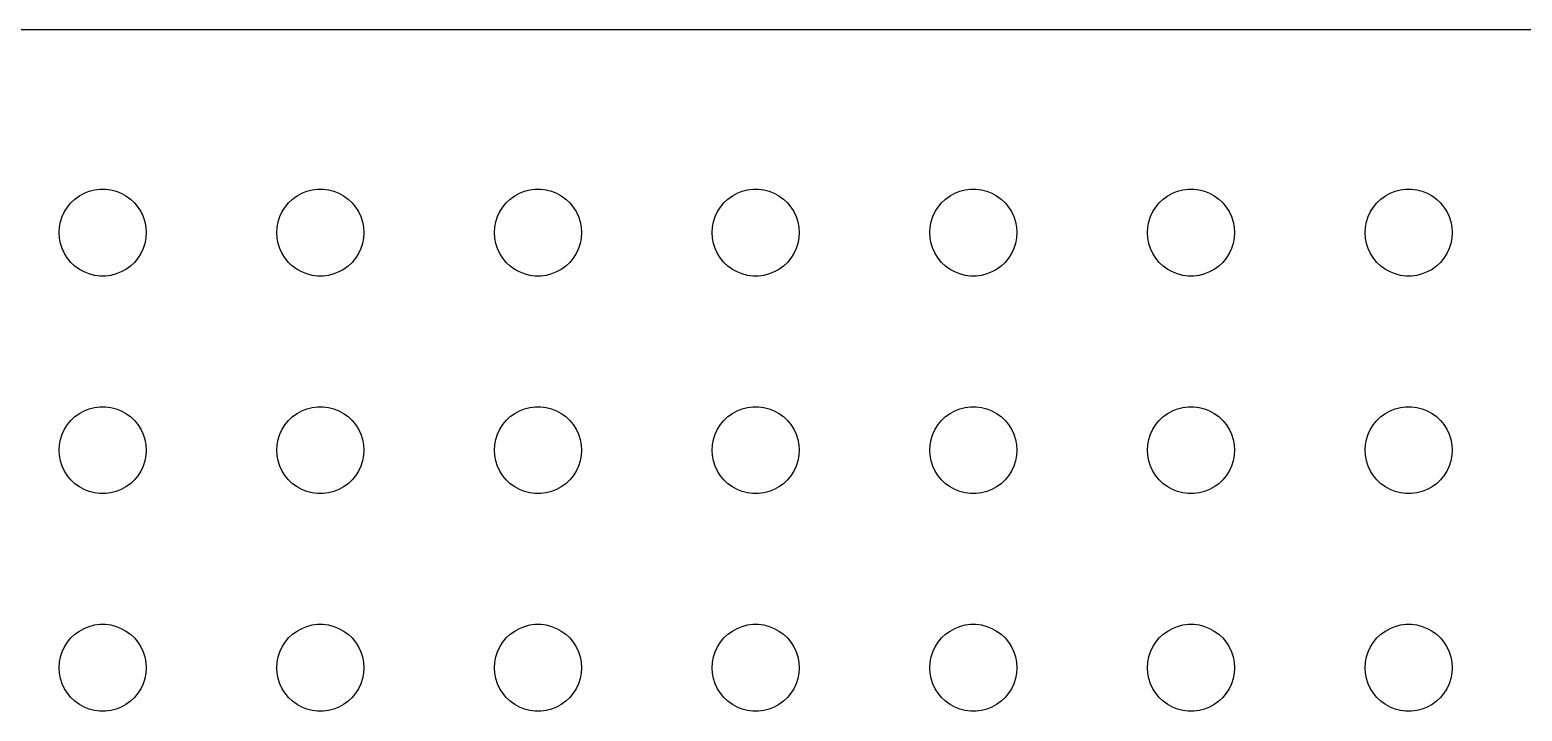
# Model space of a CAD drawing. Header units: metres. Extents: x -104 to 104, y -104 to 104.
# Drawn here: x -55 to -3.6, y 81 to 104.5 of the extents above; entities that cross this region are included whole.
import ezdxf

# ---------------------------------------------------------------- set-up
doc = ezdxf.new("R2010")
doc.units = ezdxf.units.M

msp = doc.modelspace()

# ---------------------------------------------------------------- linework, layer by layer
for p, q in [((99.8139, 104.49), (-99.8139, 104.49)), ((-53.4561, 98.6558), (-53.3037, 98.7665)), ((-53.3037, 98.7665), (-53.1387, 98.8572)), ((-53.1387, 98.8572), (-52.9635, 98.9266)), ((-52.9635, 98.9266), (-52.7811, 98.9734)), ((-52.7811, 98.9734), (-52.5942, 98.997)), ((-52.5942, 98.997), (-52.4058, 98.997)), ((-52.4058, 98.997), (-52.2189, 98.9734)), ((-52.2189, 98.9734), (-52.0365, 98.9266)), ((-52.0365, 98.9266), (-51.8613, 98.8572)), ((-51.8613, 98.8572), (-51.6963, 98.7665)), ((-51.6963, 98.7665), (-51.5439, 98.6558)), ((-45.9561, 98.6558), (-45.8037, 98.7665)), ((-45.8037, 98.7665), (-45.6387, 98.8572)), ((-45.6387, 98.8572), (-45.4635, 98.9266)), ((-45.4635, 98.9266), (-45.2811, 98.9734)), ((-45.2811, 98.9734), (-45.0942, 98.997)), ((-45.0942, 98.997), (-44.9058, 98.997)), ((-44.9058, 98.997), (-44.7189, 98.9734)), ((-44.7189, 98.9734), (-44.5365, 98.9266)), ((-44.5365, 98.9266), (-44.3613, 98.8572)), ((-44.3613, 98.8572), (-44.1963, 98.7665)), ((-44.1963, 98.7665), (-44.0439, 98.6558)), ((-38.4561, 98.6558), (-38.3037, 98.7665)), ((-38.3037, 98.7665), (-38.1387, 98.8572)), ((-38.1387, 98.8572), (-37.9635, 98.9266)), ((-37.9635, 98.9266), (-37.7811, 98.9734)), ((-37.7811, 98.9734), (-37.5942, 98.997)), ((-37.5942, 98.997), (-37.4058, 98.997)), ((-37.4058, 98.997), (-37.2189, 98.9734)), ((-37.2189, 98.9734), (-37.0365, 98.9266)), ((-37.0365, 98.9266), (-36.8613, 98.8572)), ((-36.8613, 98.8572), (-36.6963, 98.7665)), ((-36.6963, 98.7665), (-36.5439, 98.6558)), ((-30.9561, 98.6558), (-30.8037, 98.7665)), ((-30.8037, 98.7665), (-30.6387, 98.8572)), ((-30.6387, 98.8572), (-30.4635, 98.9266)), ((-30.4635, 98.9266), (-30.2811, 98.9734)), ((-30.2811, 98.9734), (-30.0942, 98.997)), ((-30.0942, 98.997), (-29.9058, 98.997)), ((-29.9058, 98.997), (-29.7189, 98.9734)), ((-29.7189, 98.9734), (-29.5365, 98.9266)), ((-29.5365, 98.9266), (-29.3613, 98.8572)), ((-29.3613, 98.8572), (-29.1963, 98.7665)), ((-29.1963, 98.7665), (-29.0439, 98.6558)), ((-23.4561, 98.6558), (-23.3037, 98.7665)), ((-23.3037, 98.7665), (-23.1387, 98.8572)), ((-23.1387, 98.8572), (-22.9635, 98.9266)), ((-22.9635, 98.9266), (-22.7811, 98.9734)), ((-22.7811, 98.9734), (-22.5942, 98.997)), ((-22.5942, 98.997), (-22.4058, 98.997)), ((-22.4058, 98.997), (-22.2189, 98.9734)), ((-22.2189, 98.9734), (-22.0365, 98.9266)), ((-22.0365, 98.9266), (-21.8613, 98.8572)), ((-21.8613, 98.8572), (-21.6963, 98.7665)), ((-21.6963, 98.7665), (-21.5439, 98.6558)), ((-15.9561, 98.6558), (-15.8037, 98.7665)), ((-15.8037, 98.7665), (-15.6387, 98.8572)), ((-15.6387, 98.8572), (-15.4635, 98.9266)), ((-15.4635, 98.9266), (-15.2811, 98.9734)), ((-15.2811, 98.9734), (-15.0942, 98.997)), ((-15.0942, 98.997), (-14.9058, 98.997)), ((-14.9058, 98.997), (-14.7189, 98.9734)), ((-14.7189, 98.9734), (-14.5365, 98.9266)), ((-14.5365, 98.9266), (-14.3613, 98.8572)), ((-14.3613, 98.8572), (-14.1963, 98.7665)), ((-14.1963, 98.7665), (-14.0439, 98.6558)), ((-8.45613, 98.6558), (-8.30373, 98.7665)), ((-8.30373, 98.7665), (-8.13866, 98.8572)), ((-8.13866, 98.8572), (-7.96352, 98.9266)), ((-7.96352, 98.9266), (-7.78107, 98.9734)), ((-7.78107, 98.9734), (-7.59418, 98.997)), ((-7.59418, 98.997), (-7.40581, 98.997)), ((-7.40581, 98.997), (-7.21892, 98.9734)), ((-7.21892, 98.9734), (-7.03647, 98.9266)), ((-7.03647, 98.9266), (-6.86133, 98.8572)), ((-6.86133, 98.8572), (-6.69626, 98.7665)), ((-6.69626, 98.7665), (-6.54385, 98.6558)), ((-53.8947, 98.0522), (-53.8145, 98.2226)), ((-53.8145, 98.2226), (-53.7135, 98.3817)), ((-53.7135, 98.3817), (-53.5934, 98.5268)), ((-53.5934, 98.5268), (-53.4561, 98.6558)), ((-51.5439, 98.6558), (-51.4065, 98.5268)), ((-51.4065, 98.5268), (-51.2865, 98.3817)), ((-51.2865, 98.3817), (-51.1855, 98.2226)), ((-51.1855, 98.2226), (-51.1053, 98.0522)), ((-46.3947, 98.0522), (-46.3145, 98.2226)), ((-46.3145, 98.2226), (-46.2135, 98.3817)), ((-46.2135, 98.3817), (-46.0934, 98.5268)), ((-46.0934, 98.5268), (-45.9561, 98.6558)), ((-44.0439, 98.6558), (-43.9065, 98.5268)), ((-43.9065, 98.5268), (-43.7865, 98.3817)), ((-43.7865, 98.3817), (-43.6855, 98.2226)), ((-43.6855, 98.2226), (-43.6053, 98.0522)), ((-38.8947, 98.0522), (-38.8145, 98.2226)), ((-38.8145, 98.2226), (-38.7135, 98.3817)), ((-38.7135, 98.3817), (-38.5934, 98.5268)), ((-38.5934, 98.5268), (-38.4561, 98.6558)), ((-36.5439, 98.6558), (-36.4065, 98.5268)), ((-36.4065, 98.5268), (-36.2865, 98.3817)), ((-36.2865, 98.3817), (-36.1855, 98.2226)), ((-36.1855, 98.2226), (-36.1053, 98.0522)), ((-31.3947, 98.0522), (-31.3145, 98.2226)), ((-31.3145, 98.2226), (-31.2135, 98.3817)), ((-31.2135, 98.3817), (-31.0934, 98.5268)), ((-31.0934, 98.5268), (-30.9561, 98.6558)), ((-29.0439, 98.6558), (-28.9065, 98.5268)), ((-28.9065, 98.5268), (-28.7865, 98.3817)), ((-28.7865, 98.3817), (-28.6855, 98.2226)), ((-28.6855, 98.2226), (-28.6053, 98.0522)), ((-23.8947, 98.0522), (-23.8145, 98.2226)), ((-23.8145, 98.2226), (-23.7135, 98.3817)), ((-23.7135, 98.3817), (-23.5934, 98.5268)), ((-23.5934, 98.5268), (-23.4561, 98.6558)), ((-21.5439, 98.6558), (-21.4065, 98.5268)), ((-21.4065, 98.5268), (-21.2865, 98.3817)), ((-21.2865, 98.3817), (-21.1855, 98.2226)), ((-21.1855, 98.2226), (-21.1053, 98.0522)), ((-16.3947, 98.0522), (-16.3145, 98.2226)), ((-16.3145, 98.2226), (-16.2135, 98.3817)), ((-16.2135, 98.3817), (-16.0934, 98.5268)), ((-16.0934, 98.5268), (-15.9561, 98.6558)), ((-14.0439, 98.6558), (-13.9065, 98.5268)), ((-13.9065, 98.5268), (-13.7865, 98.3817)), ((-13.7865, 98.3817), (-13.6855, 98.2226)), ((-13.6855, 98.2226), (-13.6053, 98.0522)), ((-8.89465, 98.0522), (-8.81445, 98.2226)), ((-8.81445, 98.2226), (-8.71352, 98.3817)), ((-8.71352, 98.3817), (-8.59344, 98.5268)), ((-8.59344, 98.5268), (-8.45613, 98.6558)), ((-6.54385, 98.6558), (-6.40654, 98.5268)), ((-6.40654, 98.5268), (-6.28647, 98.3817)), ((-6.28647, 98.3817), (-6.18553, 98.2226)), ((-6.18553, 98.2226), (-6.10533, 98.0522)), ((-53.9882, 97.688), (-53.9529, 97.873)), ((-53.9529, 97.873), (-53.8947, 98.0522)), ((-51.1053, 98.0522), (-51.0471, 97.873)), ((-51.0471, 97.873), (-51.0118, 97.688)), ((-46.4882, 97.688), (-46.4529, 97.873)), ((-46.4529, 97.873), (-46.3947, 98.0522)), ((-43.6053, 98.0522), (-43.5471, 97.873)), ((-43.5471, 97.873), (-43.5118, 97.688)), ((-38.9882, 97.688), (-38.9529, 97.873)), ((-38.9529, 97.873), (-38.8947, 98.0522)), ((-36.1053, 98.0522), (-36.0471, 97.873)), ((-36.0471, 97.873), (-36.0118, 97.688)), ((-31.4882, 97.688), (-31.4529, 97.873)), ((-31.4529, 97.873), (-31.3947, 98.0522)), ((-28.6053, 98.0522), (-28.5471, 97.873)), ((-28.5471, 97.873), (-28.5118, 97.688)), ((-23.9882, 97.688), (-23.9529, 97.873)), ((-23.9529, 97.873), (-23.8947, 98.0522)), ((-21.1053, 98.0522), (-21.0471, 97.873)), ((-21.0471, 97.873), (-21.0118, 97.688)), ((-16.4882, 97.688), (-16.4529, 97.873)), ((-16.4529, 97.873), (-16.3947, 98.0522)), ((-13.6053, 98.0522), (-13.5471, 97.873)), ((-13.5471, 97.873), (-13.5118, 97.688)), ((-8.98816, 97.688), (-8.95287, 97.873)), ((-8.95287, 97.873), (-8.89465, 98.0522)), ((-6.10533, 98.0522), (-6.04712, 97.873)), ((-6.04712, 97.873), (-6.01183, 97.688)), ((-54, 97.5), (-53.9882, 97.688)), ((-53.9882, 97.312), (-54, 97.5)), ((-53.9529, 97.127), (-53.9882, 97.312)), ((-51.0118, 97.312), (-51.0471, 97.127)), ((-51.0118, 97.688), (-51, 97.5)), ((-51, 97.5), (-51.0118, 97.312)), ((-46.5, 97.5), (-46.4882, 97.688)), ((-46.4882, 97.312), (-46.5, 97.5)), ((-46.4529, 97.127), (-46.4882, 97.312)), ((-43.5118, 97.312), (-43.5471, 97.127)), ((-43.5118, 97.688), (-43.5, 97.5)), ((-43.5, 97.5), (-43.5118, 97.312)), ((-39, 97.5), (-38.9882, 97.688)), ((-38.9882, 97.312), (-39, 97.5)), ((-38.9529, 97.127), (-38.9882, 97.312)), ((-36.0118, 97.312), (-36.0471, 97.127)), ((-36.0118, 97.688), (-36, 97.5)), ((-36, 97.5), (-36.0118, 97.312)), ((-31.5, 97.5), (-31.4882, 97.688)), ((-31.4882, 97.312), (-31.5, 97.5)), ((-31.4529, 97.127), (-31.4882, 97.312)), ((-28.5118, 97.312), (-28.5471, 97.127)), ((-28.5118, 97.688), (-28.5, 97.5)), ((-28.5, 97.5), (-28.5118, 97.312)), ((-24, 97.5), (-23.9882, 97.688)), ((-23.9882, 97.312), (-24, 97.5)), ((-23.9529, 97.127), (-23.9882, 97.312)), ((-21.0118, 97.312), (-21.0471, 97.127)), ((-21.0118, 97.688), (-21, 97.5)), ((-21, 97.5), (-21.0118, 97.312)), ((-16.5, 97.5), (-16.4882, 97.688)), ((-16.4882, 97.312), (-16.5, 97.5)), ((-16.4529, 97.127), (-16.4882, 97.312)), ((-13.5118, 97.312), (-13.5471, 97.127)), ((-13.5118, 97.688), (-13.5, 97.5)), ((-13.5, 97.5), (-13.5118, 97.312)), ((-9, 97.5), (-8.98816, 97.688)), ((-8.98816, 97.312), (-9, 97.5)), ((-8.95287, 97.127), (-8.98816, 97.312)), ((-6.01183, 97.312), (-6.04712, 97.127)), ((-6.01183, 97.688), (-6, 97.5)), ((-6, 97.5), (-6.01183, 97.312)), ((-53.8947, 96.9478), (-53.9529, 97.127)), ((-53.8145, 96.7774), (-53.8947, 96.9478)), ((-53.7135, 96.6183), (-53.8145, 96.7774)), ((-51.1855, 96.7774), (-51.2865, 96.6183)), ((-51.1053, 96.9478), (-51.1855, 96.7774)), ((-51.0471, 97.127), (-51.1053, 96.9478)), ((-46.3947, 96.9478), (-46.4529, 97.127)), ((-46.3145, 96.7774), (-46.3947, 96.9478)), ((-46.2135, 96.6183), (-46.3145, 96.7774)), ((-43.6855, 96.7774), (-43.7865, 96.6183)), ((-43.6053, 96.9478), (-43.6855, 96.7774)), ((-43.5471, 97.127), (-43.6053, 96.9478)), ((-38.8947, 96.9478), (-38.9529, 97.127)), ((-38.8145, 96.7774), (-38.8947, 96.9478)), ((-38.7135, 96.6183), (-38.8145, 96.7774)), ((-36.1855, 96.7774), (-36.2865, 96.6183)), ((-36.1053, 96.9478), (-36.1855, 96.7774)), ((-36.0471, 97.127), (-36.1053, 96.9478)), ((-31.3947, 96.9478), (-31.4529, 97.127)), ((-31.3145, 96.7774), (-31.3947, 96.9478)), ((-31.2135, 96.6183), (-31.3145, 96.7774)), ((-28.6855, 96.7774), (-28.7865, 96.6183)), ((-28.6053, 96.9478), (-28.6855, 96.7774)), ((-28.5471, 97.127), (-28.6053, 96.9478)), ((-23.8947, 96.9478), (-23.9529, 97.127)), ((-23.8145, 96.7774), (-23.8947, 96.9478)), ((-23.7135, 96.6183), (-23.8145, 96.7774)), ((-21.1855, 96.7774), (-21.2865, 96.6183)), ((-21.1053, 96.9478), (-21.1855, 96.7774)), ((-21.0471, 97.127), (-21.1053, 96.9478)), ((-16.3947, 96.9478), (-16.4529, 97.127)), ((-16.3145, 96.7774), (-16.3947, 96.9478)), ((-16.2135, 96.6183), (-16.3145, 96.7774)), ((-13.6855, 96.7774), (-13.7865, 96.6183)), ((-13.6053, 96.9478), (-13.6855, 96.7774)), ((-13.5471, 97.127), (-13.6053, 96.9478)), ((-8.89465, 96.9478), (-8.95287, 97.127)), ((-8.81445, 96.7774), (-8.89465, 96.9478)), ((-8.71352, 96.6183), (-8.81445, 96.7774)), ((-6.18553, 96.7774), (-6.28647, 96.6183)), ((-6.10533, 96.9478), (-6.18553, 96.7774)), ((-6.04712, 97.127), (-6.10533, 96.9478)), ((-53.5934, 96.4732), (-53.7135, 96.6183)), ((-53.4561, 96.3442), (-53.5934, 96.4732)), ((-53.3037, 96.2335), (-53.4561, 96.3442)), ((-53.1387, 96.1428), (-53.3037, 96.2335)), ((-51.6963, 96.2335), (-51.8613, 96.1428)), ((-51.5439, 96.3442), (-51.6963, 96.2335)), ((-51.4065, 96.4732), (-51.5439, 96.3442)), ((-51.2865, 96.6183), (-51.4065, 96.4732)), ((-46.0934, 96.4732), (-46.2135, 96.6183)), ((-45.9561, 96.3442), (-46.0934, 96.4732)), ((-45.8037, 96.2335), (-45.9561, 96.3442)), ((-45.6387, 96.1428), (-45.8037, 96.2335)), ((-44.1963, 96.2335), (-44.3613, 96.1428)), ((-44.0439, 96.3442), (-44.1963, 96.2335)), ((-43.9065, 96.4732), (-44.0439, 96.3442)), ((-43.7865, 96.6183), (-43.9065, 96.4732)), ((-38.5934, 96.4732), (-38.7135, 96.6183)), ((-38.4561, 96.3442), (-38.5934, 96.4732)), ((-38.3037, 96.2335), (-38.4561, 96.3442)), ((-38.1387, 96.1428), (-38.3037, 96.2335)), ((-36.6963, 96.2335), (-36.8613, 96.1428)), ((-36.5439, 96.3442), (-36.6963, 96.2335)), ((-36.4065, 96.4732), (-36.5439, 96.3442)), ((-36.2865, 96.6183), (-36.4065, 96.4732)), ((-31.0934, 96.4732), (-31.2135, 96.6183)), ((-30.9561, 96.3442), (-31.0934, 96.4732)), ((-30.8037, 96.2335), (-30.9561, 96.3442)), ((-30.6387, 96.1428), (-30.8037, 96.2335)), ((-29.1963, 96.2335), (-29.3613, 96.1428)), ((-29.0439, 96.3442), (-29.1963, 96.2335)), ((-28.9065, 96.4732), (-29.0439, 96.3442)), ((-28.7865, 96.6183), (-28.9065, 96.4732)), ((-23.5934, 96.4732), (-23.7135, 96.6183)), ((-23.4561, 96.3442), (-23.5934, 96.4732)), ((-23.3037, 96.2335), (-23.4561, 96.3442)), ((-23.1387, 96.1428), (-23.3037, 96.2335)), ((-21.6963, 96.2335), (-21.8613, 96.1428)), ((-21.5439, 96.3442), (-21.6963, 96.2335)), ((-21.4065, 96.4732), (-21.5439, 96.3442)), ((-21.2865, 96.6183), (-21.4065, 96.4732)), ((-16.0934, 96.4732), (-16.2135, 96.6183)), ((-15.9561, 96.3442), (-16.0934, 96.4732)), ((-15.8037, 96.2335), (-15.9561, 96.3442)), ((-15.6387, 96.1428), (-15.8037, 96.2335)), ((-14.1963, 96.2335), (-14.3613, 96.1428)), ((-14.0439, 96.3442), (-14.1963, 96.2335)), ((-13.9065, 96.4732), (-14.0439, 96.3442)), ((-13.7865, 96.6183), (-13.9065, 96.4732)), ((-8.59344, 96.4732), (-8.71352, 96.6183)), ((-8.45613, 96.3442), (-8.59344, 96.4732)), ((-8.30373, 96.2335), (-8.45613, 96.3442)), ((-8.13866, 96.1428), (-8.30373, 96.2335)), ((-6.69626, 96.2335), (-6.86133, 96.1428)), ((-6.54385, 96.3442), (-6.69626, 96.2335)), ((-6.40654, 96.4732), (-6.54385, 96.3442)), ((-6.28647, 96.6183), (-6.40654, 96.4732)), ((-52.9635, 96.0734), (-53.1387, 96.1428)), ((-52.7811, 96.0266), (-52.9635, 96.0734)), ((-52.5942, 96.003), (-52.7811, 96.0266)), ((-52.4058, 96.003), (-52.5942, 96.003)), ((-52.2189, 96.0266), (-52.4058, 96.003)), ((-52.0365, 96.0734), (-52.2189, 96.0266)), ((-51.8613, 96.1428), (-52.0365, 96.0734)), ((-45.4635, 96.0734), (-45.6387, 96.1428)), ((-45.2811, 96.0266), (-45.4635, 96.0734)), ((-45.0942, 96.003), (-45.2811, 96.0266)), ((-44.9058, 96.003), (-45.0942, 96.003)), ((-44.7189, 96.0266), (-44.9058, 96.003)), ((-44.5365, 96.0734), (-44.7189, 96.0266)), ((-44.3613, 96.1428), (-44.5365, 96.0734)), ((-37.9635, 96.0734), (-38.1387, 96.1428)), ((-37.7811, 96.0266), (-37.9635, 96.0734)), ((-37.5942, 96.003), (-37.7811, 96.0266)), ((-37.4058, 96.003), (-37.5942, 96.003)), ((-37.2189, 96.0266), (-37.4058, 96.003)), ((-37.0365, 96.0734), (-37.2189, 96.0266)), ((-36.8613, 96.1428), (-37.0365, 96.0734)), ((-30.4635, 96.0734), (-30.6387, 96.1428)), ((-30.2811, 96.0266), (-30.4635, 96.0734)), ((-30.0942, 96.003), (-30.2811, 96.0266)), ((-29.9058, 96.003), (-30.0942, 96.003)), ((-29.7189, 96.0266), (-29.9058, 96.003)), ((-29.5365, 96.0734), (-29.7189, 96.0266)), ((-29.3613, 96.1428), (-29.5365, 96.0734)), ((-22.9635, 96.0734), (-23.1387, 96.1428)), ((-22.7811, 96.0266), (-22.9635, 96.0734)), ((-22.5942, 96.003), (-22.7811, 96.0266)), ((-22.4058, 96.003), (-22.5942, 96.003)), ((-22.2189, 96.0266), (-22.4058, 96.003)), ((-22.0365, 96.0734), (-22.2189, 96.0266)), ((-21.8613, 96.1428), (-22.0365, 96.0734)), ((-15.4635, 96.0734), (-15.6387, 96.1428)), ((-15.2811, 96.0266), (-15.4635, 96.0734)), ((-15.0942, 96.003), (-15.2811, 96.0266)), ((-14.9058, 96.003), (-15.0942, 96.003)), ((-14.7189, 96.0266), (-14.9058, 96.003)), ((-14.5365, 96.0734), (-14.7189, 96.0266)), ((-14.3613, 96.1428), (-14.5365, 96.0734)), ((-7.96352, 96.0734), (-8.13866, 96.1428)), ((-7.78107, 96.0266), (-7.96352, 96.0734)), ((-7.59418, 96.003), (-7.78107, 96.0266)), ((-7.40581, 96.003), (-7.59418, 96.003)), ((-7.21892, 96.0266), (-7.40581, 96.003)), ((-7.03647, 96.0734), (-7.21892, 96.0266)), ((-6.86133, 96.1428), (-7.03647, 96.0734)), ((-53.7135, 90.8817), (-53.5934, 91.0268)), ((-53.5934, 91.0268), (-53.4561, 91.1558)), ((-53.4561, 91.1558), (-53.3037, 91.2665)), ((-53.3037, 91.2665), (-53.1387, 91.3572)), ((-53.1387, 91.3572), (-52.9635, 91.4266)), ((-52.9635, 91.4266), (-52.7811, 91.4734)), ((-52.7811, 91.4734), (-52.5942, 91.497)), ((-52.5942, 91.497), (-52.4058, 91.497)), ((-52.4058, 91.497), (-52.2189, 91.4734)), ((-52.2189, 91.4734), (-52.0365, 91.4266)), ((-52.0365, 91.4266), (-51.8613, 91.3572)), ((-51.8613, 91.3572), (-51.6963, 91.2665)), ((-51.6963, 91.2665), (-51.5439, 91.1558)), ((-51.5439, 91.1558), (-51.4065, 91.0268)), ((-51.4065, 91.0268), (-51.2865, 90.8817)), ((-46.2135, 90.8817), (-46.0934, 91.0268)), ((-46.0934, 91.0268), (-45.9561, 91.1558)), ((-45.9561, 91.1558), (-45.8037, 91.2665)), ((-45.8037, 91.2665), (-45.6387, 91.3572)), ((-45.6387, 91.3572), (-45.4635, 91.4266)), ((-45.4635, 91.4266), (-45.2811, 91.4734)), ((-45.2811, 91.4734), (-45.0942, 91.497)), ((-45.0942, 91.497), (-44.9058, 91.497)), ((-44.9058, 91.497), (-44.7189, 91.4734)), ((-44.7189, 91.4734), (-44.5365, 91.4266)), ((-44.5365, 91.4266), (-44.3613, 91.3572)), ((-44.3613, 91.3572), (-44.1963, 91.2665)), ((-44.1963, 91.2665), (-44.0439, 91.1558)), ((-44.0439, 91.1558), (-43.9065, 91.0268)), ((-43.9065, 91.0268), (-43.7865, 90.8817)), ((-38.7135, 90.8817), (-38.5934, 91.0268)), ((-38.5934, 91.0268), (-38.4561, 91.1558)), ((-38.4561, 91.1558), (-38.3037, 91.2665)), ((-38.3037, 91.2665), (-38.1387, 91.3572)), ((-38.1387, 91.3572), (-37.9635, 91.4266)), ((-37.9635, 91.4266), (-37.7811, 91.4734)), ((-37.7811, 91.4734), (-37.5942, 91.497)), ((-37.5942, 91.497), (-37.4058, 91.497)), ((-37.4058, 91.497), (-37.2189, 91.4734)), ((-37.2189, 91.4734), (-37.0365, 91.4266)), ((-37.0365, 91.4266), (-36.8613, 91.3572)), ((-36.8613, 91.3572), (-36.6963, 91.2665)), ((-36.6963, 91.2665), (-36.5439, 91.1558)), ((-36.5439, 91.1558), (-36.4065, 91.0268)), ((-36.4065, 91.0268), (-36.2865, 90.8817)), ((-31.2135, 90.8817), (-31.0934, 91.0268)), ((-31.0934, 91.0268), (-30.9561, 91.1558)), ((-30.9561, 91.1558), (-30.8037, 91.2665)), ((-30.8037, 91.2665), (-30.6387, 91.3572)), ((-30.6387, 91.3572), (-30.4635, 91.4266)), ((-30.4635, 91.4266), (-30.2811, 91.4734)), ((-30.2811, 91.4734), (-30.0942, 91.497)), ((-30.0942, 91.497), (-29.9058, 91.497)), ((-29.9058, 91.497), (-29.7189, 91.4734)), ((-29.7189, 91.4734), (-29.5365, 91.4266)), ((-29.5365, 91.4266), (-29.3613, 91.3572)), ((-29.3613, 91.3572), (-29.1963, 91.2665)), ((-29.1963, 91.2665), (-29.0439, 91.1558)), ((-29.0439, 91.1558), (-28.9065, 91.0268)), ((-28.9065, 91.0268), (-28.7865, 90.8817)), ((-23.7135, 90.8817), (-23.5934, 91.0268)), ((-23.5934, 91.0268), (-23.4561, 91.1558)), ((-23.4561, 91.1558), (-23.3037, 91.2665)), ((-23.3037, 91.2665), (-23.1387, 91.3572)), ((-23.1387, 91.3572), (-22.9635, 91.4266)), ((-22.9635, 91.4266), (-22.7811, 91.4734)), ((-22.7811, 91.4734), (-22.5942, 91.497)), ((-22.5942, 91.497), (-22.4058, 91.497)), ((-22.4058, 91.497), (-22.2189, 91.4734)), ((-22.2189, 91.4734), (-22.0365, 91.4266)), ((-22.0365, 91.4266), (-21.8613, 91.3572)), ((-21.8613, 91.3572), (-21.6963, 91.2665)), ((-21.6963, 91.2665), (-21.5439, 91.1558)), ((-21.5439, 91.1558), (-21.4065, 91.0268)), ((-21.4065, 91.0268), (-21.2865, 90.8817)), ((-16.2135, 90.8817), (-16.0934, 91.0268)), ((-16.0934, 91.0268), (-15.9561, 91.1558)), ((-15.9561, 91.1558), (-15.8037, 91.2665)), ((-15.8037, 91.2665), (-15.6387, 91.3572)), ((-15.6387, 91.3572), (-15.4635, 91.4266)), ((-15.4635, 91.4266), (-15.2811, 91.4734)), ((-15.2811, 91.4734), (-15.0942, 91.497)), ((-15.0942, 91.497), (-14.9058, 91.497)), ((-14.9058, 91.497), (-14.7189, 91.4734)), ((-14.7189, 91.4734), (-14.5365, 91.4266)), ((-14.5365, 91.4266), (-14.3613, 91.3572)), ((-14.3613, 91.3572), (-14.1963, 91.2665)), ((-14.1963, 91.2665), (-14.0439, 91.1558)), ((-14.0439, 91.1558), (-13.9065, 91.0268)), ((-13.9065, 91.0268), (-13.7865, 90.8817)), ((-8.71352, 90.8817), (-8.59344, 91.0268)), ((-8.59344, 91.0268), (-8.45613, 91.1558)), ((-8.45613, 91.1558), (-8.30373, 91.2665)), ((-8.30373, 91.2665), (-8.13866, 91.3572)), ((-8.13866, 91.3572), (-7.96352, 91.4266)), ((-7.96352, 91.4266), (-7.78107, 91.4734)), ((-7.78107, 91.4734), (-7.59418, 91.497)), ((-7.59418, 91.497), (-7.40581, 91.497)), ((-7.40581, 91.497), (-7.21892, 91.4734)), ((-7.21892, 91.4734), (-7.03647, 91.4266)), ((-7.03647, 91.4266), (-6.86133, 91.3572)), ((-6.86133, 91.3572), (-6.69626, 91.2665)), ((-6.69626, 91.2665), (-6.54385, 91.1558)), ((-6.54385, 91.1558), (-6.40654, 91.0268)), ((-6.40654, 91.0268), (-6.28647, 90.8817)), ((-53.9529, 90.373), (-53.8947, 90.5522)), ((-53.8947, 90.5522), (-53.8145, 90.7226)), ((-53.8145, 90.7226), (-53.7135, 90.8817)), ((-51.2865, 90.8817), (-51.1855, 90.7226)), ((-51.1855, 90.7226), (-51.1053, 90.5522)), ((-51.1053, 90.5522), (-51.0471, 90.373)), ((-46.4529, 90.373), (-46.3947, 90.5522)), ((-46.3947, 90.5522), (-46.3145, 90.7226)), ((-46.3145, 90.7226), (-46.2135, 90.8817)), ((-43.7865, 90.8817), (-43.6855, 90.7226)), ((-43.6855, 90.7226), (-43.6053, 90.5522)), ((-43.6053, 90.5522), (-43.5471, 90.373)), ((-38.9529, 90.373), (-38.8947, 90.5522)), ((-38.8947, 90.5522), (-38.8145, 90.7226)), ((-38.8145, 90.7226), (-38.7135, 90.8817)), ((-36.2865, 90.8817), (-36.1855, 90.7226)), ((-36.1855, 90.7226), (-36.1053, 90.5522)), ((-36.1053, 90.5522), (-36.0471, 90.373)), ((-31.4529, 90.373), (-31.3947, 90.5522)), ((-31.3947, 90.5522), (-31.3145, 90.7226)), ((-31.3145, 90.7226), (-31.2135, 90.8817)), ((-28.7865, 90.8817), (-28.6855, 90.7226)), ((-28.6855, 90.7226), (-28.6053, 90.5522)), ((-28.6053, 90.5522), (-28.5471, 90.373)), ((-23.9529, 90.373), (-23.8947, 90.5522)), ((-23.8947, 90.5522), (-23.8145, 90.7226)), ((-23.8145, 90.7226), (-23.7135, 90.8817)), ((-21.2865, 90.8817), (-21.1855, 90.7226)), ((-21.1855, 90.7226), (-21.1053, 90.5522)), ((-21.1053, 90.5522), (-21.0471, 90.373)), ((-16.4529, 90.373), (-16.3947, 90.5522)), ((-16.3947, 90.5522), (-16.3145, 90.7226)), ((-16.3145, 90.7226), (-16.2135, 90.8817)), ((-13.7865, 90.8817), (-13.6855, 90.7226)), ((-13.6855, 90.7226), (-13.6053, 90.5522)), ((-13.6053, 90.5522), (-13.5471, 90.373)), ((-8.95287, 90.373), (-8.89465, 90.5522)), ((-8.89465, 90.5522), (-8.81445, 90.7226)), ((-8.81445, 90.7226), (-8.71352, 90.8817)), ((-6.28647, 90.8817), (-6.18553, 90.7226)), ((-6.18553, 90.7226), (-6.10533, 90.5522)), ((-6.10533, 90.5522), (-6.04712, 90.373)), ((-54, 90), (-53.9882, 90.188)), ((-53.9882, 89.812), (-54, 90)), ((-53.9882, 90.188), (-53.9529, 90.373)), ((-51.0471, 90.373), (-51.0118, 90.188)), ((-51.0118, 90.188), (-51, 90)), ((-51, 90), (-51.0118, 89.812)), ((-46.5, 90), (-46.4882, 90.188)), ((-46.4882, 89.812), (-46.5, 90)), ((-46.4882, 90.188), (-46.4529, 90.373)), ((-43.5471, 90.373), (-43.5118, 90.188)), ((-43.5118, 90.188), (-43.5, 90)), ((-43.5, 90), (-43.5118, 89.812)), ((-39, 90), (-38.9882, 90.188)), ((-38.9882, 89.812), (-39, 90)), ((-38.9882, 90.188), (-38.9529, 90.373)), ((-36.0471, 90.373), (-36.0118, 90.188)), ((-36.0118, 90.188), (-36, 90)), ((-36, 90), (-36.0118, 89.812)), ((-31.5, 90), (-31.4882, 90.188)), ((-31.4882, 89.812), (-31.5, 90)), ((-31.4882, 90.188), (-31.4529, 90.373)), ((-28.5471, 90.373), (-28.5118, 90.188)), ((-28.5118, 90.188), (-28.5, 90)), ((-28.5, 90), (-28.5118, 89.812)), ((-24, 90), (-23.9882, 90.188)), ((-23.9882, 89.812), (-24, 90)), ((-23.9882, 90.188), (-23.9529, 90.373)), ((-21.0471, 90.373), (-21.0118, 90.188)), ((-21.0118, 90.188), (-21, 90)), ((-21, 90), (-21.0118, 89.812)), ((-16.5, 90), (-16.4882, 90.188)), ((-16.4882, 89.812), (-16.5, 90)), ((-16.4882, 90.188), (-16.4529, 90.373)), ((-13.5471, 90.373), (-13.5118, 90.188)), ((-13.5118, 90.188), (-13.5, 90)), ((-13.5, 90), (-13.5118, 89.812)), ((-9, 90), (-8.98816, 90.188)), ((-8.98816, 89.812), (-9, 90)), ((-8.98816, 90.188), (-8.95287, 90.373)), ((-6.04712, 90.373), (-6.01183, 90.188)), ((-6.01183, 90.188), (-6, 90)), ((-6, 90), (-6.01183, 89.812)), ((-53.9529, 89.627), (-53.9882, 89.812)), ((-53.8947, 89.4478), (-53.9529, 89.627)), ((-51.0471, 89.627), (-51.1053, 89.4478)), ((-51.0118, 89.812), (-51.0471, 89.627)), ((-46.4529, 89.627), (-46.4882, 89.812)), ((-46.3947, 89.4478), (-46.4529, 89.627)), ((-43.5471, 89.627), (-43.6053, 89.4478)), ((-43.5118, 89.812), (-43.5471, 89.627)), ((-38.9529, 89.627), (-38.9882, 89.812)), ((-38.8947, 89.4478), (-38.9529, 89.627)), ((-36.0471, 89.627), (-36.1053, 89.4478)), ((-36.0118, 89.812), (-36.0471, 89.627)), ((-31.4529, 89.627), (-31.4882, 89.812)), ((-31.3947, 89.4478), (-31.4529, 89.627)), ((-28.5471, 89.627), (-28.6053, 89.4478)), ((-28.5118, 89.812), (-28.5471, 89.627)), ((-23.9529, 89.627), (-23.9882, 89.812)), ((-23.8947, 89.4478), (-23.9529, 89.627)), ((-21.0471, 89.627), (-21.1053, 89.4478)), ((-21.0118, 89.812), (-21.0471, 89.627)), ((-16.4529, 89.627), (-16.4882, 89.812)), ((-16.3947, 89.4478), (-16.4529, 89.627)), ((-13.5471, 89.627), (-13.6053, 89.4478)), ((-13.5118, 89.812), (-13.5471, 89.627)), ((-8.95287, 89.627), (-8.98816, 89.812)), ((-8.89465, 89.4478), (-8.95287, 89.627)), ((-6.04712, 89.627), (-6.10533, 89.4478)), ((-6.01183, 89.812), (-6.04712, 89.627)), ((-53.8145, 89.2774), (-53.8947, 89.4478)), ((-53.7135, 89.1183), (-53.8145, 89.2774)), ((-53.5934, 88.9732), (-53.7135, 89.1183)), ((-53.4561, 88.8442), (-53.5934, 88.9732)), ((-51.4065, 88.9732), (-51.5439, 88.8442)), ((-51.2865, 89.1183), (-51.4065, 88.9732)), ((-51.1855, 89.2774), (-51.2865, 89.1183)), ((-51.1053, 89.4478), (-51.1855, 89.2774)), ((-46.3145, 89.2774), (-46.3947, 89.4478)), ((-46.2135, 89.1183), (-46.3145, 89.2774)), ((-46.0934, 88.9732), (-46.2135, 89.1183)), ((-45.9561, 88.8442), (-46.0934, 88.9732)), ((-43.9065, 88.9732), (-44.0439, 88.8442)), ((-43.7865, 89.1183), (-43.9065, 88.9732)), ((-43.6855, 89.2774), (-43.7865, 89.1183)), ((-43.6053, 89.4478), (-43.6855, 89.2774)), ((-38.8145, 89.2774), (-38.8947, 89.4478)), ((-38.7135, 89.1183), (-38.8145, 89.2774)), ((-38.5934, 88.9732), (-38.7135, 89.1183)), ((-38.4561, 88.8442), (-38.5934, 88.9732)), ((-36.4065, 88.9732), (-36.5439, 88.8442)), ((-36.2865, 89.1183), (-36.4065, 88.9732)), ((-36.1855, 89.2774), (-36.2865, 89.1183)), ((-36.1053, 89.4478), (-36.1855, 89.2774)), ((-31.3145, 89.2774), (-31.3947, 89.4478)), ((-31.2135, 89.1183), (-31.3145, 89.2774)), ((-31.0934, 88.9732), (-31.2135, 89.1183)), ((-30.9561, 88.8442), (-31.0934, 88.9732)), ((-28.9065, 88.9732), (-29.0439, 88.8442)), ((-28.7865, 89.1183), (-28.9065, 88.9732)), ((-28.6855, 89.2774), (-28.7865, 89.1183)), ((-28.6053, 89.4478), (-28.6855, 89.2774)), ((-23.8145, 89.2774), (-23.8947, 89.4478)), ((-23.7135, 89.1183), (-23.8145, 89.2774)), ((-23.5934, 88.9732), (-23.7135, 89.1183)), ((-23.4561, 88.8442), (-23.5934, 88.9732)), ((-21.4065, 88.9732), (-21.5439, 88.8442)), ((-21.2865, 89.1183), (-21.4065, 88.9732)), ((-21.1855, 89.2774), (-21.2865, 89.1183)), ((-21.1053, 89.4478), (-21.1855, 89.2774)), ((-16.3145, 89.2774), (-16.3947, 89.4478)), ((-16.2135, 89.1183), (-16.3145, 89.2774)), ((-16.0934, 88.9732), (-16.2135, 89.1183)), ((-15.9561, 88.8442), (-16.0934, 88.9732)), ((-13.9065, 88.9732), (-14.0439, 88.8442)), ((-13.7865, 89.1183), (-13.9065, 88.9732)), ((-13.6855, 89.2774), (-13.7865, 89.1183)), ((-13.6053, 89.4478), (-13.6855, 89.2774)), ((-8.81445, 89.2774), (-8.89465, 89.4478)), ((-8.71352, 89.1183), (-8.81445, 89.2774)), ((-8.59344, 88.9732), (-8.71352, 89.1183)), ((-8.45613, 88.8442), (-8.59344, 88.9732)), ((-6.40654, 88.9732), (-6.54385, 88.8442)), ((-6.28647, 89.1183), (-6.40654, 88.9732)), ((-6.18553, 89.2774), (-6.28647, 89.1183)), ((-6.10533, 89.4478), (-6.18553, 89.2774)), ((-53.3037, 88.7335), (-53.4561, 88.8442)), ((-53.1387, 88.6428), (-53.3037, 88.7335)), ((-52.9635, 88.5734), (-53.1387, 88.6428)), ((-52.7811, 88.5266), (-52.9635, 88.5734)), ((-52.5942, 88.503), (-52.7811, 88.5266)), ((-52.4058, 88.503), (-52.5942, 88.503)), ((-52.2189, 88.5266), (-52.4058, 88.503)), ((-52.0365, 88.5734), (-52.2189, 88.5266)), ((-51.8613, 88.6428), (-52.0365, 88.5734)), ((-51.6963, 88.7335), (-51.8613, 88.6428)), ((-51.5439, 88.8442), (-51.6963, 88.7335)), ((-45.8037, 88.7335), (-45.9561, 88.8442)), ((-45.6387, 88.6428), (-45.8037, 88.7335)), ((-45.4635, 88.5734), (-45.6387, 88.6428)), ((-45.2811, 88.5266), (-45.4635, 88.5734)), ((-45.0942, 88.503), (-45.2811, 88.5266)), ((-44.9058, 88.503), (-45.0942, 88.503)), ((-44.7189, 88.5266), (-44.9058, 88.503)), ((-44.5365, 88.5734), (-44.7189, 88.5266)), ((-44.3613, 88.6428), (-44.5365, 88.5734)), ((-44.1963, 88.7335), (-44.3613, 88.6428)), ((-44.0439, 88.8442), (-44.1963, 88.7335)), ((-38.3037, 88.7335), (-38.4561, 88.8442)), ((-38.1387, 88.6428), (-38.3037, 88.7335)), ((-37.9635, 88.5734), (-38.1387, 88.6428)), ((-37.7811, 88.5266), (-37.9635, 88.5734)), ((-37.5942, 88.503), (-37.7811, 88.5266)), ((-37.4058, 88.503), (-37.5942, 88.503)), ((-37.2189, 88.5266), (-37.4058, 88.503)), ((-37.0365, 88.5734), (-37.2189, 88.5266)), ((-36.8613, 88.6428), (-37.0365, 88.5734)), ((-36.6963, 88.7335), (-36.8613, 88.6428)), ((-36.5439, 88.8442), (-36.6963, 88.7335)), ((-30.8037, 88.7335), (-30.9561, 88.8442)), ((-30.6387, 88.6428), (-30.8037, 88.7335)), ((-30.4635, 88.5734), (-30.6387, 88.6428)), ((-30.2811, 88.5266), (-30.4635, 88.5734)), ((-30.0942, 88.503), (-30.2811, 88.5266)), ((-29.9058, 88.503), (-30.0942, 88.503)), ((-29.7189, 88.5266), (-29.9058, 88.503)), ((-29.5365, 88.5734), (-29.7189, 88.5266)), ((-29.3613, 88.6428), (-29.5365, 88.5734)), ((-29.1963, 88.7335), (-29.3613, 88.6428)), ((-29.0439, 88.8442), (-29.1963, 88.7335)), ((-23.3037, 88.7335), (-23.4561, 88.8442)), ((-23.1387, 88.6428), (-23.3037, 88.7335)), ((-22.9635, 88.5734), (-23.1387, 88.6428)), ((-22.7811, 88.5266), (-22.9635, 88.5734)), ((-22.5942, 88.503), (-22.7811, 88.5266)), ((-22.4058, 88.503), (-22.5942, 88.503)), ((-22.2189, 88.5266), (-22.4058, 88.503)), ((-22.0365, 88.5734), (-22.2189, 88.5266)), ((-21.8613, 88.6428), (-22.0365, 88.5734)), ((-21.6963, 88.7335), (-21.8613, 88.6428)), ((-21.5439, 88.8442), (-21.6963, 88.7335)), ((-15.8037, 88.7335), (-15.9561, 88.8442)), ((-15.6387, 88.6428), (-15.8037, 88.7335)), ((-15.4635, 88.5734), (-15.6387, 88.6428)), ((-15.2811, 88.5266), (-15.4635, 88.5734)), ((-15.0942, 88.503), (-15.2811, 88.5266)), ((-14.9058, 88.503), (-15.0942, 88.503)), ((-14.7189, 88.5266), (-14.9058, 88.503)), ((-14.5365, 88.5734), (-14.7189, 88.5266)), ((-14.3613, 88.6428), (-14.5365, 88.5734)), ((-14.1963, 88.7335), (-14.3613, 88.6428)), ((-14.0439, 88.8442), (-14.1963, 88.7335)), ((-8.30373, 88.7335), (-8.45613, 88.8442)), ((-8.13866, 88.6428), (-8.30373, 88.7335)), ((-7.96352, 88.5734), (-8.13866, 88.6428)), ((-7.78107, 88.5266), (-7.96352, 88.5734)), ((-7.59418, 88.503), (-7.78107, 88.5266)), ((-7.40581, 88.503), (-7.59418, 88.503)), ((-7.21892, 88.5266), (-7.40581, 88.503)), ((-7.03647, 88.5734), (-7.21892, 88.5266)), ((-6.86133, 88.6428), (-7.03647, 88.5734)), ((-6.69626, 88.7335), (-6.86133, 88.6428)), ((-6.54385, 88.8442), (-6.69626, 88.7335)), ((-53.3037, 83.7665), (-53.1387, 83.8572)), ((-53.1387, 83.8572), (-52.9635, 83.9266)), ((-52.9635, 83.9266), (-52.7811, 83.9734)), ((-52.7811, 83.9734), (-52.5942, 83.997)), ((-52.5942, 83.997), (-52.4058, 83.997)), ((-52.4058, 83.997), (-52.2189, 83.9734)), ((-52.2189, 83.9734), (-52.0365, 83.9266)), ((-52.0365, 83.9266), (-51.8613, 83.8572)), ((-51.8613, 83.8572), (-51.6963, 83.7665)), ((-45.8037, 83.7665), (-45.6387, 83.8572)), ((-45.6387, 83.8572), (-45.4635, 83.9266)), ((-45.4635, 83.9266), (-45.2811, 83.9734)), ((-45.2811, 83.9734), (-45.0942, 83.997)), ((-45.0942, 83.997), (-44.9058, 83.997)), ((-44.9058, 83.997), (-44.7189, 83.9734)), ((-44.7189, 83.9734), (-44.5365, 83.9266)), ((-44.5365, 83.9266), (-44.3613, 83.8572)), ((-44.3613, 83.8572), (-44.1963, 83.7665)), ((-38.3037, 83.7665), (-38.1387, 83.8572)), ((-38.1387, 83.8572), (-37.9635, 83.9266)), ((-37.9635, 83.9266), (-37.7811, 83.9734)), ((-37.7811, 83.9734), (-37.5942, 83.997)), ((-37.5942, 83.997), (-37.4058, 83.997)), ((-37.4058, 83.997), (-37.2189, 83.9734)), ((-37.2189, 83.9734), (-37.0365, 83.9266)), ((-37.0365, 83.9266), (-36.8613, 83.8572)), ((-36.8613, 83.8572), (-36.6963, 83.7665)), ((-30.8037, 83.7665), (-30.6387, 83.8572)), ((-30.6387, 83.8572), (-30.4635, 83.9266)), ((-30.4635, 83.9266), (-30.2811, 83.9734)), ((-30.2811, 83.9734), (-30.0942, 83.997)), ((-30.0942, 83.997), (-29.9058, 83.997)), ((-29.9058, 83.997), (-29.7189, 83.9734)), ((-29.7189, 83.9734), (-29.5365, 83.9266)), ((-29.5365, 83.9266), (-29.3613, 83.8572)), ((-29.3613, 83.8572), (-29.1963, 83.7665)), ((-23.3037, 83.7665), (-23.1387, 83.8572)), ((-23.1387, 83.8572), (-22.9635, 83.9266)), ((-22.9635, 83.9266), (-22.7811, 83.9734)), ((-22.7811, 83.9734), (-22.5942, 83.997)), ((-22.5942, 83.997), (-22.4058, 83.997)), ((-22.4058, 83.997), (-22.2189, 83.9734)), ((-22.2189, 83.9734), (-22.0365, 83.9266)), ((-22.0365, 83.9266), (-21.8613, 83.8572)), ((-21.8613, 83.8572), (-21.6963, 83.7665)), ((-15.8037, 83.7665), (-15.6387, 83.8572)), ((-15.6387, 83.8572), (-15.4635, 83.9266)), ((-15.4635, 83.9266), (-15.2811, 83.9734)), ((-15.2811, 83.9734), (-15.0942, 83.997)), ((-15.0942, 83.997), (-14.9058, 83.997)), ((-14.9058, 83.997), (-14.7189, 83.9734)), ((-14.7189, 83.9734), (-14.5365, 83.9266)), ((-14.5365, 83.9266), (-14.3613, 83.8572)), ((-14.3613, 83.8572), (-14.1963, 83.7665)), ((-8.30373, 83.7665), (-8.13866, 83.8572)), ((-8.13866, 83.8572), (-7.96352, 83.9266)), ((-7.96352, 83.9266), (-7.78107, 83.9734)), ((-7.78107, 83.9734), (-7.59418, 83.997)), ((-7.59418, 83.997), (-7.40581, 83.997)), ((-7.40581, 83.997), (-7.21892, 83.9734)), ((-7.21892, 83.9734), (-7.03647, 83.9266)), ((-7.03647, 83.9266), (-6.86133, 83.8572)), ((-6.86133, 83.8572), (-6.69626, 83.7665)), ((-53.8145, 83.2226), (-53.7135, 83.3817)), ((-53.7135, 83.3817), (-53.5934, 83.5268)), ((-53.5934, 83.5268), (-53.4561, 83.6558)), ((-53.4561, 83.6558), (-53.3037, 83.7665)), ((-51.6963, 83.7665), (-51.5439, 83.6558)), ((-51.5439, 83.6558), (-51.4065, 83.5268)), ((-51.4065, 83.5268), (-51.2865, 83.3817)), ((-51.2865, 83.3817), (-51.1855, 83.2226)), ((-46.3145, 83.2226), (-46.2135, 83.3817)), ((-46.2135, 83.3817), (-46.0934, 83.5268)), ((-46.0934, 83.5268), (-45.9561, 83.6558)), ((-45.9561, 83.6558), (-45.8037, 83.7665)), ((-44.1963, 83.7665), (-44.0439, 83.6558)), ((-44.0439, 83.6558), (-43.9065, 83.5268)), ((-43.9065, 83.5268), (-43.7865, 83.3817)), ((-43.7865, 83.3817), (-43.6855, 83.2226)), ((-38.8145, 83.2226), (-38.7135, 83.3817)), ((-38.7135, 83.3817), (-38.5934, 83.5268)), ((-38.5934, 83.5268), (-38.4561, 83.6558)), ((-38.4561, 83.6558), (-38.3037, 83.7665)), ((-36.6963, 83.7665), (-36.5439, 83.6558)), ((-36.5439, 83.6558), (-36.4065, 83.5268)), ((-36.4065, 83.5268), (-36.2865, 83.3817)), ((-36.2865, 83.3817), (-36.1855, 83.2226)), ((-31.3145, 83.2226), (-31.2135, 83.3817)), ((-31.2135, 83.3817), (-31.0934, 83.5268)), ((-31.0934, 83.5268), (-30.9561, 83.6558)), ((-30.9561, 83.6558), (-30.8037, 83.7665)), ((-29.1963, 83.7665), (-29.0439, 83.6558)), ((-29.0439, 83.6558), (-28.9065, 83.5268)), ((-28.9065, 83.5268), (-28.7865, 83.3817)), ((-28.7865, 83.3817), (-28.6855, 83.2226)), ((-23.8145, 83.2226), (-23.7135, 83.3817)), ((-23.7135, 83.3817), (-23.5934, 83.5268)), ((-23.5934, 83.5268), (-23.4561, 83.6558)), ((-23.4561, 83.6558), (-23.3037, 83.7665)), ((-21.6963, 83.7665), (-21.5439, 83.6558)), ((-21.5439, 83.6558), (-21.4065, 83.5268)), ((-21.4065, 83.5268), (-21.2865, 83.3817)), ((-21.2865, 83.3817), (-21.1855, 83.2226)), ((-16.3145, 83.2226), (-16.2135, 83.3817)), ((-16.2135, 83.3817), (-16.0934, 83.5268)), ((-16.0934, 83.5268), (-15.9561, 83.6558)), ((-15.9561, 83.6558), (-15.8037, 83.7665)), ((-14.1963, 83.7665), (-14.0439, 83.6558)), ((-14.0439, 83.6558), (-13.9065, 83.5268)), ((-13.9065, 83.5268), (-13.7865, 83.3817)), ((-13.7865, 83.3817), (-13.6855, 83.2226)), ((-8.81445, 83.2226), (-8.71352, 83.3817)), ((-8.71352, 83.3817), (-8.59344, 83.5268)), ((-8.59344, 83.5268), (-8.45613, 83.6558)), ((-8.45613, 83.6558), (-8.30373, 83.7665)), ((-6.69626, 83.7665), (-6.54385, 83.6558)), ((-6.54385, 83.6558), (-6.40654, 83.5268)), ((-6.40654, 83.5268), (-6.28647, 83.3817)), ((-6.28647, 83.3817), (-6.18553, 83.2226)), ((-53.9882, 82.688), (-53.9529, 82.873)), ((-53.9529, 82.873), (-53.8947, 83.0522)), ((-53.8947, 83.0522), (-53.8145, 83.2226)), ((-51.1855, 83.2226), (-51.1053, 83.0522)), ((-51.1053, 83.0522), (-51.0471, 82.873)), ((-51.0471, 82.873), (-51.0118, 82.688)), ((-46.4882, 82.688), (-46.4529, 82.873)), ((-46.4529, 82.873), (-46.3947, 83.0522)), ((-46.3947, 83.0522), (-46.3145, 83.2226)), ((-43.6855, 83.2226), (-43.6053, 83.0522)), ((-43.6053, 83.0522), (-43.5471, 82.873)), ((-43.5471, 82.873), (-43.5118, 82.688)), ((-38.9882, 82.688), (-38.9529, 82.873)), ((-38.9529, 82.873), (-38.8947, 83.0522)), ((-38.8947, 83.0522), (-38.8145, 83.2226)), ((-36.1855, 83.2226), (-36.1053, 83.0522)), ((-36.1053, 83.0522), (-36.0471, 82.873)), ((-36.0471, 82.873), (-36.0118, 82.688)), ((-31.4882, 82.688), (-31.4529, 82.873)), ((-31.4529, 82.873), (-31.3947, 83.0522)), ((-31.3947, 83.0522), (-31.3145, 83.2226)), ((-28.6855, 83.2226), (-28.6053, 83.0522)), ((-28.6053, 83.0522), (-28.5471, 82.873)), ((-28.5471, 82.873), (-28.5118, 82.688)), ((-23.9882, 82.688), (-23.9529, 82.873)), ((-23.9529, 82.873), (-23.8947, 83.0522)), ((-23.8947, 83.0522), (-23.8145, 83.2226)), ((-21.1855, 83.2226), (-21.1053, 83.0522)), ((-21.1053, 83.0522), (-21.0471, 82.873)), ((-21.0471, 82.873), (-21.0118, 82.688)), ((-16.4882, 82.688), (-16.4529, 82.873)), ((-16.4529, 82.873), (-16.3947, 83.0522)), ((-16.3947, 83.0522), (-16.3145, 83.2226)), ((-13.6855, 83.2226), (-13.6053, 83.0522)), ((-13.6053, 83.0522), (-13.5471, 82.873)), ((-13.5471, 82.873), (-13.5118, 82.688)), ((-8.98816, 82.688), (-8.95287, 82.873)), ((-8.95287, 82.873), (-8.89465, 83.0522)), ((-8.89465, 83.0522), (-8.81445, 83.2226)), ((-6.18553, 83.2226), (-6.10533, 83.0522)), ((-6.10533, 83.0522), (-6.04712, 82.873)), ((-6.04712, 82.873), (-6.01183, 82.688)), ((-54, 82.5), (-53.9882, 82.688)), ((-53.9882, 82.312), (-54, 82.5)), ((-53.9529, 82.127), (-53.9882, 82.312)), ((-51.0118, 82.312), (-51.0471, 82.127)), ((-51.0118, 82.688), (-51, 82.5)), ((-51, 82.5), (-51.0118, 82.312)), ((-46.5, 82.5), (-46.4882, 82.688)), ((-46.4882, 82.312), (-46.5, 82.5)), ((-46.4529, 82.127), (-46.4882, 82.312)), ((-43.5118, 82.312), (-43.5471, 82.127)), ((-43.5118, 82.688), (-43.5, 82.5)), ((-43.5, 82.5), (-43.5118, 82.312)), ((-39, 82.5), (-38.9882, 82.688)), ((-38.9882, 82.312), (-39, 82.5)), ((-38.9529, 82.127), (-38.9882, 82.312)), ((-36.0118, 82.312), (-36.0471, 82.127)), ((-36.0118, 82.688), (-36, 82.5)), ((-36, 82.5), (-36.0118, 82.312)), ((-31.5, 82.5), (-31.4882, 82.688)), ((-31.4882, 82.312), (-31.5, 82.5)), ((-31.4529, 82.127), (-31.4882, 82.312)), ((-28.5118, 82.312), (-28.5471, 82.127)), ((-28.5118, 82.688), (-28.5, 82.5)), ((-28.5, 82.5), (-28.5118, 82.312)), ((-24, 82.5), (-23.9882, 82.688)), ((-23.9882, 82.312), (-24, 82.5)), ((-23.9529, 82.127), (-23.9882, 82.312)), ((-21.0118, 82.312), (-21.0471, 82.127)), ((-21.0118, 82.688), (-21, 82.5)), ((-21, 82.5), (-21.0118, 82.312)), ((-16.5, 82.5), (-16.4882, 82.688)), ((-16.4882, 82.312), (-16.5, 82.5)), ((-16.4529, 82.127), (-16.4882, 82.312)), ((-13.5118, 82.312), (-13.5471, 82.127)), ((-13.5118, 82.688), (-13.5, 82.5)), ((-13.5, 82.5), (-13.5118, 82.312)), ((-9, 82.5), (-8.98816, 82.688)), ((-8.98816, 82.312), (-9, 82.5)), ((-8.95287, 82.127), (-8.98816, 82.312)), ((-6.01183, 82.312), (-6.04712, 82.127)), ((-6.01183, 82.688), (-6, 82.5)), ((-6, 82.5), (-6.01183, 82.312)), ((-53.8947, 81.9478), (-53.9529, 82.127)), ((-53.8145, 81.7774), (-53.8947, 81.9478)), ((-53.7135, 81.6183), (-53.8145, 81.7774)), ((-51.1855, 81.7774), (-51.2865, 81.6183)), ((-51.1053, 81.9478), (-51.1855, 81.7774)), ((-51.0471, 82.127), (-51.1053, 81.9478)), ((-46.3947, 81.9478), (-46.4529, 82.127)), ((-46.3145, 81.7774), (-46.3947, 81.9478)), ((-46.2135, 81.6183), (-46.3145, 81.7774)), ((-43.6855, 81.7774), (-43.7865, 81.6183)), ((-43.6053, 81.9478), (-43.6855, 81.7774)), ((-43.5471, 82.127), (-43.6053, 81.9478)), ((-38.8947, 81.9478), (-38.9529, 82.127)), ((-38.8145, 81.7774), (-38.8947, 81.9478)), ((-38.7135, 81.6183), (-38.8145, 81.7774)), ((-36.1855, 81.7774), (-36.2865, 81.6183)), ((-36.1053, 81.9478), (-36.1855, 81.7774)), ((-36.0471, 82.127), (-36.1053, 81.9478)), ((-31.3947, 81.9478), (-31.4529, 82.127)), ((-31.3145, 81.7774), (-31.3947, 81.9478)), ((-31.2135, 81.6183), (-31.3145, 81.7774)), ((-28.6855, 81.7774), (-28.7865, 81.6183)), ((-28.6053, 81.9478), (-28.6855, 81.7774)), ((-28.5471, 82.127), (-28.6053, 81.9478)), ((-23.8947, 81.9478), (-23.9529, 82.127)), ((-23.8145, 81.7774), (-23.8947, 81.9478)), ((-23.7135, 81.6183), (-23.8145, 81.7774)), ((-21.1855, 81.7774), (-21.2865, 81.6183)), ((-21.1053, 81.9478), (-21.1855, 81.7774)), ((-21.0471, 82.127), (-21.1053, 81.9478)), ((-16.3947, 81.9478), (-16.4529, 82.127)), ((-16.3145, 81.7774), (-16.3947, 81.9478)), ((-16.2135, 81.6183), (-16.3145, 81.7774)), ((-13.6855, 81.7774), (-13.7865, 81.6183)), ((-13.6053, 81.9478), (-13.6855, 81.7774)), ((-13.5471, 82.127), (-13.6053, 81.9478)), ((-8.89465, 81.9478), (-8.95287, 82.127)), ((-8.81445, 81.7774), (-8.89465, 81.9478)), ((-8.71352, 81.6183), (-8.81445, 81.7774)), ((-6.18553, 81.7774), (-6.28647, 81.6183)), ((-6.10533, 81.9478), (-6.18553, 81.7774)), ((-6.04712, 82.127), (-6.10533, 81.9478)), ((-53.5934, 81.4732), (-53.7135, 81.6183)), ((-53.4561, 81.3442), (-53.5934, 81.4732)), ((-53.3037, 81.2335), (-53.4561, 81.3442)), ((-51.5439, 81.3442), (-51.6963, 81.2335)), ((-51.4065, 81.4732), (-51.5439, 81.3442)), ((-51.2865, 81.6183), (-51.4065, 81.4732)), ((-46.0934, 81.4732), (-46.2135, 81.6183)), ((-45.9561, 81.3442), (-46.0934, 81.4732)), ((-45.8037, 81.2335), (-45.9561, 81.3442)), ((-44.0439, 81.3442), (-44.1963, 81.2335)), ((-43.9065, 81.4732), (-44.0439, 81.3442)), ((-43.7865, 81.6183), (-43.9065, 81.4732)), ((-38.5934, 81.4732), (-38.7135, 81.6183)), ((-38.4561, 81.3442), (-38.5934, 81.4732)), ((-38.3037, 81.2335), (-38.4561, 81.3442)), ((-36.5439, 81.3442), (-36.6963, 81.2335)), ((-36.4065, 81.4732), (-36.5439, 81.3442)), ((-36.2865, 81.6183), (-36.4065, 81.4732)), ((-31.0934, 81.4732), (-31.2135, 81.6183)), ((-30.9561, 81.3442), (-31.0934, 81.4732)), ((-30.8037, 81.2335), (-30.9561, 81.3442)), ((-29.0439, 81.3442), (-29.1963, 81.2335)), ((-28.9065, 81.4732), (-29.0439, 81.3442)), ((-28.7865, 81.6183), (-28.9065, 81.4732)), ((-23.5934, 81.4732), (-23.7135, 81.6183)), ((-23.4561, 81.3442), (-23.5934, 81.4732)), ((-23.3037, 81.2335), (-23.4561, 81.3442)), ((-21.5439, 81.3442), (-21.6963, 81.2335)), ((-21.4065, 81.4732), (-21.5439, 81.3442)), ((-21.2865, 81.6183), (-21.4065, 81.4732)), ((-16.0934, 81.4732), (-16.2135, 81.6183)), ((-15.9561, 81.3442), (-16.0934, 81.4732)), ((-15.8037, 81.2335), (-15.9561, 81.3442)), ((-14.0439, 81.3442), (-14.1963, 81.2335)), ((-13.9065, 81.4732), (-14.0439, 81.3442)), ((-13.7865, 81.6183), (-13.9065, 81.4732)), ((-8.59344, 81.4732), (-8.71352, 81.6183)), ((-8.45613, 81.3442), (-8.59344, 81.4732)), ((-8.30373, 81.2335), (-8.45613, 81.3442)), ((-6.54385, 81.3442), (-6.69626, 81.2335)), ((-6.40654, 81.4732), (-6.54385, 81.3442)), ((-6.28647, 81.6183), (-6.40654, 81.4732)), ((-53.1387, 81.1428), (-53.3037, 81.2335)), ((-52.9635, 81.0734), (-53.1387, 81.1428)), ((-52.7811, 81.0266), (-52.9635, 81.0734)), ((-52.5942, 81.003), (-52.7811, 81.0266)), ((-52.4058, 81.003), (-52.5942, 81.003)), ((-52.2189, 81.0266), (-52.4058, 81.003)), ((-52.0365, 81.0734), (-52.2189, 81.0266)), ((-51.8613, 81.1428), (-52.0365, 81.0734)), ((-51.6963, 81.2335), (-51.8613, 81.1428)), ((-45.6387, 81.1428), (-45.8037, 81.2335)), ((-45.4635, 81.0734), (-45.6387, 81.1428)), ((-45.2811, 81.0266), (-45.4635, 81.0734)), ((-45.0942, 81.003), (-45.2811, 81.0266)), ((-44.9058, 81.003), (-45.0942, 81.003)), ((-44.7189, 81.0266), (-44.9058, 81.003)), ((-44.5365, 81.0734), (-44.7189, 81.0266)), ((-44.3613, 81.1428), (-44.5365, 81.0734)), ((-44.1963, 81.2335), (-44.3613, 81.1428)), ((-38.1387, 81.1428), (-38.3037, 81.2335)), ((-37.9635, 81.0734), (-38.1387, 81.1428)), ((-37.7811, 81.0266), (-37.9635, 81.0734)), ((-37.5942, 81.003), (-37.7811, 81.0266)), ((-37.4058, 81.003), (-37.5942, 81.003)), ((-37.2189, 81.0266), (-37.4058, 81.003)), ((-37.0365, 81.0734), (-37.2189, 81.0266)), ((-36.8613, 81.1428), (-37.0365, 81.0734)), ((-36.6963, 81.2335), (-36.8613, 81.1428)), ((-30.6387, 81.1428), (-30.8037, 81.2335)), ((-30.4635, 81.0734), (-30.6387, 81.1428)), ((-30.2811, 81.0266), (-30.4635, 81.0734)), ((-30.0942, 81.003), (-30.2811, 81.0266)), ((-29.9058, 81.003), (-30.0942, 81.003)), ((-29.7189, 81.0266), (-29.9058, 81.003)), ((-29.5365, 81.0734), (-29.7189, 81.0266)), ((-29.3613, 81.1428), (-29.5365, 81.0734)), ((-29.1963, 81.2335), (-29.3613, 81.1428)), ((-23.1387, 81.1428), (-23.3037, 81.2335)), ((-22.9635, 81.0734), (-23.1387, 81.1428)), ((-22.7811, 81.0266), (-22.9635, 81.0734)), ((-22.5942, 81.003), (-22.7811, 81.0266)), ((-22.4058, 81.003), (-22.5942, 81.003)), ((-22.2189, 81.0266), (-22.4058, 81.003)), ((-22.0365, 81.0734), (-22.2189, 81.0266)), ((-21.8613, 81.1428), (-22.0365, 81.0734)), ((-21.6963, 81.2335), (-21.8613, 81.1428)), ((-15.6387, 81.1428), (-15.8037, 81.2335)), ((-15.4635, 81.0734), (-15.6387, 81.1428)), ((-15.2811, 81.0266), (-15.4635, 81.0734)), ((-15.0942, 81.003), (-15.2811, 81.0266)), ((-14.9058, 81.003), (-15.0942, 81.003)), ((-14.7189, 81.0266), (-14.9058, 81.003)), ((-14.5365, 81.0734), (-14.7189, 81.0266)), ((-14.3613, 81.1428), (-14.5365, 81.0734)), ((-14.1963, 81.2335), (-14.3613, 81.1428)), ((-8.13866, 81.1428), (-8.30373, 81.2335)), ((-7.96352, 81.0734), (-8.13866, 81.1428)), ((-7.78107, 81.0266), (-7.96352, 81.0734)), ((-7.59418, 81.003), (-7.78107, 81.0266)), ((-7.40581, 81.003), (-7.59418, 81.003)), ((-7.21892, 81.0266), (-7.40581, 81.003)), ((-7.03647, 81.0734), (-7.21892, 81.0266)), ((-6.86133, 81.1428), (-7.03647, 81.0734)), ((-6.69626, 81.2335), (-6.86133, 81.1428))]:
    msp.add_line(p, q)

doc.saveas('drawing.dxf')
